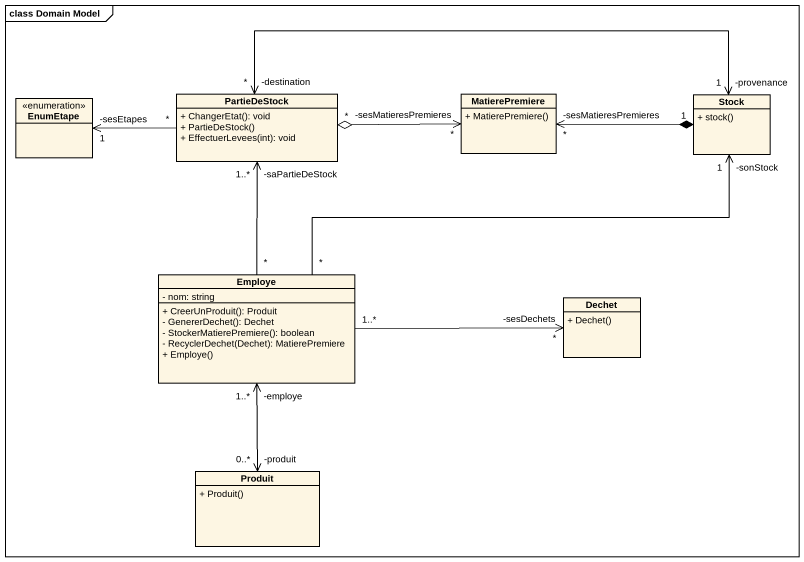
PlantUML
@startuml
mainframe class Domain Model
hide circle
hide empty members
skinparam classAttributeIconSize 0
enum EnumEtape
class PartieDeStock {
  + ChangerEtat(): void
  + PartieDeStock()
  + EffectuerLevees(int): void
}
class MatierePremiere {
  + MatierePremiere()
}
class Stock {
  + stock()
}
class Employe {
  - nom: string
  + CreerUnProduit(): Produit
  - GenererDechet(): Dechet
  - StockerMatierePremiere(): boolean
  - RecyclerDechet(Dechet): MatierePremiere
  + Employe()
}
class Dechet {
  + Dechet()
}
class Produit {
  + Produit()
}
EnumEtape "-sesEtapes\n1" <-right- "*" PartieDeStock
PartieDeStock "-destination\n*" <-right-> "-provenance\n1" Stock
PartieDeStock "-saPartieDeStock\n1..*" <-- "*" Employe
MatierePremiere "-sesMatieresPremieres\n*" <-left-o "*" PartieDeStock
Stock "1" *-left-> "-sesMatieresPremieres\n*" MatierePremiere
Employe "*" -right-> "-sonStock\n1" Stock
Employe "1..*" -right-> "-sesDechets\n*" Dechet
Employe "-employe\n1..*" <--> "-produit\n0..*" Produit
@enduml
